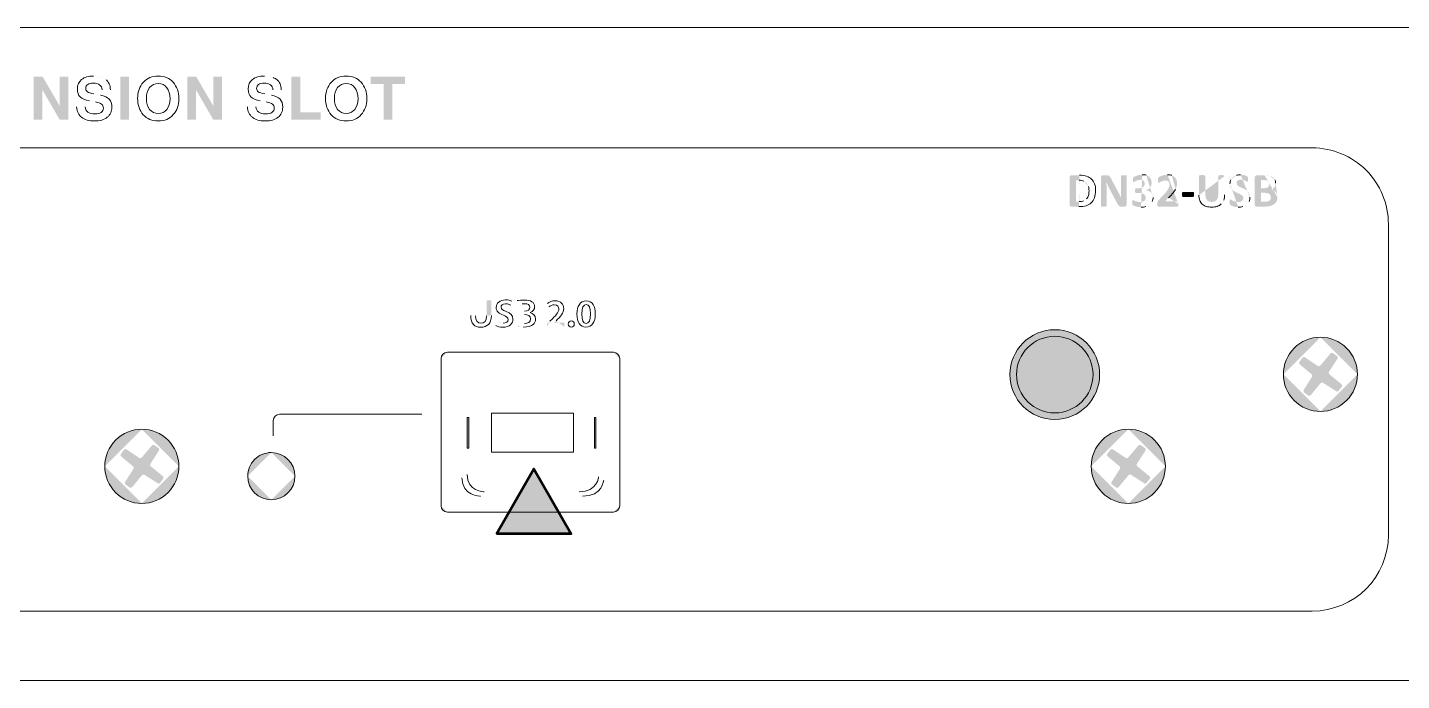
# Model space of a CAD drawing. Header units: millimetres. Extents: x 53 to 536, y 329 to 488.
# Drawn here: x 194.3 to 285.1, y 344.3 to 387.4 of the extents above; entities that cross this region are included whole.
import ezdxf

# ---------------------------------------------------------------- set-up
doc = ezdxf.new("R2010")
doc.units = ezdxf.units.MM
doc.header["$MEASUREMENT"] = 0

msp = doc.modelspace()

# ---------------------------------------------------------------- hatches: boundary and pattern name
at = {"transparency": 33554559}
for points in [[(196.4724924439446, 381.3475952310372), (195.335668095874, 383.3059982675172), (195.335668095874, 381.3475952310372), (194.7527061221621, 381.3475952310372), (194.7527061221621, 384.1789862481174), (195.3511878821958, 384.1789862481174), (196.4724924439446, 382.2535627575713), (196.4724924439446, 384.1789862481174), (197.0554544176566, 384.1789862481174), (197.0554544176566, 381.3475952310372)], [(200.4727173683841, 381.3475952310372), (201.0547190553173, 381.3475952310372), (201.0547190553173, 384.1789862481174), (200.4727173683841, 384.1789862481174)], [(206.6185527518099, 381.3475952310372), (205.4807584170943, 383.3059982675172), (205.4807584170943, 381.3475952310372), (204.8987664300274, 381.3475952310372), (204.8987664300274, 384.1789862481174), (205.496278203416, 384.1789862481174), (206.6185527518099, 382.2535627575713), (206.6185527518099, 384.1789862481174), (207.2005447388768, 384.1789862481174), (207.2005447388768, 381.3475952310372)], [(212.3666936107401, 384.1789862481174), (212.3666936107401, 381.8325885535929), (213.7207949673156, 381.8325885535929), (213.7207949673156, 381.3475952310372), (211.7847016236733, 381.3475952310372), (211.7847016236733, 384.1789862481174)], [(218.4562697687495, 383.6930229389166), (218.4562697687495, 381.3475952310372), (217.8742777816827, 381.3475952310372), (217.8742777816827, 383.6930229389166), (217.0168095874042, 383.6930229389166), (217.0168095874042, 384.1789862481174), (219.2836683770296, 384.1789862481174), (219.2836683770296, 383.6930229389166)], [(266.9556020243199, 375.7536822486797), (266.9420222112884, 375.6877231568121), (266.9071026920644, 375.6401938112017), (266.8556933998735, 375.6120641984934), (266.7965242145217, 375.6023643320423), (266.6170766851761, 375.6023643320423), (266.5210480073101, 375.6140041717837), (266.4463590356365, 375.6547436108784), (266.3794299571238, 375.7352525024226), (266.3086209320306, 375.8642607262224), (265.7935580234765, 376.8323073980436), (265.7014092921909, 377.0195148205501), (265.6179904407113, 377.2144821362175), (265.615080480776, 377.2144821362175), (265.623810360582, 376.9855652879712), (265.6267203205173, 376.7479185599189), (265.6267203205173, 375.6644434773294), (265.6189604273564, 375.6363138646212), (265.588890841358, 375.6159441450739), (265.5306916426513, 375.6013943453972), (265.4356329514304, 375.5975143988168), (265.3415442468545, 375.6013943453972), (265.284315034793, 375.6159441450739), (265.2561854220847, 375.6363138646212), (265.249395515569, 375.6644434773294), (265.249395515569, 377.5268178359434), (265.2920749279539, 377.6383663001312), (265.3997434455613, 377.6761957792905), (265.6247803472271, 377.6761957792905), (265.7266289449638, 377.6655259261943), (265.8032578899276, 377.6315763936154), (265.8653370352147, 377.566587288393), (265.9235362339214, 377.4598887574307), (266.3260806916426, 376.7032991742437), (266.3959197300907, 376.5694410172184), (266.4628488086033, 376.434612873548), (266.5249279538905, 376.304634663103), (266.5840971392423, 376.1775664125934), (266.5850671258874, 376.1775664125934), (266.5782772193716, 376.4123031807104), (266.5763372460814, 376.6431600022469), (266.5763372460814, 377.6141166340034), (266.5850671258874, 377.6432162333567), (266.6170766851761, 377.6645559395492), (266.6772158571729, 377.6791057392259), (266.7713045617488, 377.6820156991612), (266.8624833063893, 377.6791057392259), (266.9197125184508, 377.6645559395492), (266.9478421311591, 377.6432162333567), (266.9556020243199, 377.6141166340034)], [(271.4117206719617, 376.4123031807104), (271.3932909257046, 376.2813549836204), (271.3380016869333, 376.2444954911061), (270.6725908483868, 376.2444954911061), (270.6143916496802, 376.2813549836204), (270.5969318900682, 376.4123031807104), (270.6143916496802, 376.5384014445749), (270.6725908483868, 376.574290950444), (271.3380016869333, 376.574290950444), (271.3700112462219, 376.5675010439282), (271.3932909257046, 376.53937143122), (271.4078407253813, 376.4879621390292)], [(259.2432382090391, 364.5183269383543, 0.4138947892005748), (262.2026674632741, 361.5579276974755), (262.2026674632741, 361.5579276974744, 0.4141956147738136), (265.1630667041527, 364.5183269383543), (265.1630667041541, 364.5183269383543, 0.4143313056376234), (262.2026674632741, 367.4767862059425), (262.2026674632741, 367.4767862059442, 0.4140305271781936)], [(259.6777922260491, 364.5183269383543, 0.4138179121162556), (262.2026674632741, 361.9924817144864), (262.2026674632741, 361.9924817144843, 0.4143296750921619), (264.7265727138567, 364.5183269383543), (264.726572713854, 364.5183269383543, 0.4146329819827793), (262.2026674632741, 367.0422321889349), (262.2026674632741, 367.0422321889342, 0.41412109293138)], [(281.1833661348141, 363.7471875554908), (281.1717262950727, 363.8616459796139), (280.320078020665, 364.5610063507393), (280.3045582343432, 364.6754647748624), (280.9011000210867, 365.6066519541694), (280.8826702748296, 365.7172304317121), (280.5548147887819, 365.9577871196997), (280.442296337949, 365.9451772933132), (279.7235362339214, 365.089649072325), (279.6100477964434, 365.0731592993581), (278.6972903633936, 365.6774609792625), (278.5867118858509, 365.6541812997799), (278.3461551978633, 365.3302057603127), (278.3597350108948, 365.2176873094797), (279.1997434455613, 364.5173569517092), (279.2172032051733, 364.4038685142312), (278.6264813383004, 363.4746213082145), (278.648791031138, 363.3611328707365), (278.9766465171857, 363.1205761827488), (279.0852850214382, 363.1331860091353), (279.7836754059184, 363.9770743903822), (279.8981338300415, 363.9964741232844), (280.8332009559289, 363.400902323186), (280.9447494201168, 363.4232120160236)], [(223.397381738947, 359.6596638329913), (223.5040996696422, 359.6596638329913), (223.5040996696422, 361.6956658010801), (223.397381738947, 361.6956658010801)], [(231.7926161523863, 359.6596638329913), (231.8983543965699, 359.6596638329913), (231.8983543965699, 361.6956658010801), (231.7926161523863, 361.6956658010801)], [(203.3312680115274, 357.6760411437384), (203.319628171786, 357.7895295812164), (202.4679798973782, 358.4898599389869), (202.4524601110565, 358.60431836311), (203.0499718844451, 359.535505542417), (203.0305721515429, 359.6451140333146), (202.7017466788501, 359.8856707213022), (202.5921381879525, 359.8730608949157), (201.8704681239896, 359.0185026605726), (201.7579496731567, 359.0010429009606), (200.8442222534617, 359.605344580865), (200.733643775919, 359.5830348880274), (200.4930870879314, 359.2580893619152), (200.506666900963, 359.1455709110822), (201.3476453222745, 358.4452405533117), (201.3651050818866, 358.3317521158338), (200.7743832150137, 357.4015349231719), (200.7957229212062, 357.2899864589841), (201.1245483938989, 357.0484597843513), (201.2331868981514, 357.0610696107378), (201.9315772826316, 357.9059279786298), (202.0460357067548, 357.9243577248869), (202.9820728192873, 357.3287859247885), (203.09265129683, 357.3510956176261)], [(268.4949708301118, 357.6760411437384), (268.4833309903704, 357.7895295812164), (267.6316827159626, 358.4898599389869), (267.6161629296408, 358.60431836311), (268.2136747030294, 359.535505542417), (268.1942749701272, 359.6451140333146), (267.8654494974344, 359.8856707213022), (267.7548710198918, 359.8730608949157), (267.034170942574, 359.0185026605726), (266.921652491741, 359.0010429009606), (266.0079250720461, 359.605344580865), (265.8973465945034, 359.5830348880274), (265.6567899065158, 359.2580893619152), (265.6703697195474, 359.1455709110822), (266.5103781542138, 358.4452405533117), (266.528807900471, 358.3317521158338), (265.938086033598, 357.4015349231719), (265.9594257397906, 357.2899864589841), (266.2882512124833, 357.0484597843513), (266.3978597033809, 357.0610696107378), (267.095280101216, 357.9059279786298), (267.2107085119843, 357.9243577248869), (268.1457756378716, 357.3287859247885), (268.2563541154143, 357.3510956176261)], [(227.785601321431, 358.2929526500293), (225.3189252829127, 354.0211314649586), (230.2522773599493, 354.0211314649586)]]:
    msp.add_hatch(color=256, dxfattribs=at).paths.add_polyline_path(points)
h = msp.add_hatch(color=256, dxfattribs=at)
h.paths.add_polyline_path([(199.8218563295143, 383.3166681206134), (199.2786638082519, 383.3166681206134)], flags=0)
h.paths.add_polyline_path([(198.730621353764, 383.0411919134017), (199.1739052505799, 382.9558330886319)], flags=0)
h.paths.add_polyline_path([(197.5899170591129, 382.1943935722195), (198.156389259858, 382.1943935722195)], flags=0)
h.paths.add_polyline_path([(198.8324699515007, 382.5164291383965), (198.4367154002952, 382.5940280700054)], flags=0)
h.paths.add_polyline_path([(198.9973676811694, 384.2042059008891, 0.03685261605184768), (198.7121916075068, 384.2255456070828)], flags=0)
h.paths.add_polyline_path([(199.2903036479926, 384.1256369826348, 0.05814113410624728), (198.9973676811696, 384.2042059008903)], flags=0)
h.paths.add_polyline_path([(199.558989948691, 383.971409106066, 0.07879257370888751), (199.2903036479932, 384.1256369826363)], flags=0)
h = msp.add_hatch(color=256, dxfattribs=at)
h.paths.add_polyline_path([(211.1057109720953, 383.3166681206134), (210.5625184508329, 383.3166681206134)], flags=0)
h.paths.add_polyline_path([(210.0144759963449, 383.0411919134017), (210.4577598931609, 382.9558330886319)], flags=0)
h.paths.add_polyline_path([(208.8737717016939, 382.1943935722195), (209.440243902439, 382.1943935722195)], flags=0)
h.paths.add_polyline_path([(210.1153546074365, 382.5164291383965), (209.7196000562311, 382.5940280700054)], flags=0)
h.paths.add_polyline_path([(210.2812223237505, 384.2042059008901, 0.03672453978630499), (209.9950762634427, 384.2255456070828)], flags=0)
h.paths.add_polyline_path([(210.5741582905738, 384.1256369826353, 0.05753033567070574), (210.2812223237506, 384.2042059008903)], flags=0)
h = msp.add_hatch(color=256, dxfattribs=at)
h.paths.add_polyline_path([(264.4326667603852, 376.9293060625548), (264.3249982427778, 377.1514330042854), (264.1271209671751, 377.2959610144069)], flags=0)
h.paths.add_polyline_path([(263.8157552540943, 377.348340293243), (263.6023581921698, 377.348340293243), (263.6023581921698, 375.937979711251), (263.821575173965, 375.937979711251)], flags=0)
h.paths.add_polyline_path([(264.1116011808533, 375.9855090568615), (264.3104484431012, 376.1183972272417)], flags=0)
h.paths.add_polyline_path([(263.8021754410628, 375.607214265268), (263.307482252056, 375.607214265268), (263.2182434807057, 375.6372838512664), (263.1833239614817, 375.7391324490031), (263.1833239614817, 377.5423376222653), (263.2182434807057, 377.645156206647), (263.307482252056, 377.6771657659357), (263.8400049202222, 377.6771657659357)], flags=0)
h = msp.add_hatch(color=256, dxfattribs=at)
h.paths.add_polyline_path([(268.6414388135235, 375.9370097246058), (268.4775110704997, 375.7362224890678)], flags=0)
h.paths.add_polyline_path([(268.2224045828405, 375.6130341851191, 0.09725644003189164), (268.4775110704997, 375.7362224890678)], flags=0)
h.paths.add_polyline_path([(267.9032789765937, 375.5693847861086), (267.705401700991, 375.5849045724304), (267.540503971322, 375.6217640649446), (267.4231355872636, 375.6692934105551), (267.3620264286216, 375.7071228897144), (267.3406867224291, 375.7362224890678), (267.3271069093976, 375.7721119949369), (267.3193470162366, 375.8264312470631), (267.3164370563013, 375.9069401386074), (267.3280768960427, 376.0126686829245), (267.3668763618471, 376.0407982956328), (267.4231355872636, 376.0194585894403), (267.52304421171, 375.9728992304749), (267.6656322485414, 375.9273098581547), (267.8518696844028, 375.9069401386074), (268.0060975609755, 375.9273098581547), (268.1205559850987, 375.9855090568614), (268.1913650101918, 376.0757178148568), (268.2146446896745, 376.1950261722055), (268.1865150769663, 376.3250043826504), (268.1021262388415, 376.4229730338067), (267.9643881352358, 376.4860221657389), (267.7674808462781, 376.5093018452216), (267.5870633302874, 376.5093018452216), (267.5531137977085, 376.5151217650923), (267.5269241582905, 376.5384014445749), (267.5143143319041, 376.5878707634756), (267.5104343853236, 376.6674096683747), (267.5143143319041, 376.7430686266935), (267.5269241582905, 376.7886579990137), (267.5502038377732, 376.8109676918512), (267.583183383707, 376.8167876117219), (267.7636008996977, 376.8167876117219), (267.9275286427215, 376.8400672912045), (268.0487769733604, 376.9002064632014), (268.123465945034, 376.9991451010029), (268.1486855978069, 377.1233033915771), (268.13219582484, 377.2222420293784), (268.0778765727138, 377.3056608808581), (267.9905777746538, 377.3609501196294), (267.8615695508539, 377.3793798658865), (267.705401700991, 377.3541602131136), (267.5725135306107, 377.2998409609874), (267.4735748928094, 377.244551722216), (267.4124657341674, 377.218362082798), (267.3911260279749, 377.2241820026687), (267.3765762282982, 377.2455217088611), (267.3668763618471, 377.2930510544716), (267.3629964152667, 377.3706499860805), (267.3649363885569, 377.4375790645932), (267.3707563084276, 377.4821984502683), (267.3823961481689, 377.5112980496216), (267.4066458142967, 377.5384576756848), (267.4716349195191, 377.5850170346501), (267.5967631967386, 377.645156206647), (267.7703908062135, 377.6926855522575), (267.983787868138, 377.7130552718048)], flags=0)
h.paths.add_polyline_path([(268.2505341955436, 377.6791057392259), (268.4435615379207, 377.575317168199), (268.5648098685597, 377.4133293984654), (268.6065192942995, 377.1950824033153), (268.5822696281717, 377.0175748472599), (268.5124305897237, 376.8720768504932), (268.3970021789554, 376.7644083328859), (268.2369543825121, 376.6965092677281), (268.2369543825121, 376.6935993077927), (268.4299817248892, 376.6383100690214), (268.576449708301, 376.5316115380591), (268.6695684262317, 376.3870835279375), (268.7015779855204, 376.2134559184626)], flags=0)
h = msp.add_hatch(color=256, dxfattribs=at)
h.paths.add_polyline_path([(270.3709250017572, 375.7779319148075), (270.3670450551768, 375.6993629965535), (270.3544352287903, 375.6460137310724), (270.3330955225978, 375.6169141317191), (270.3049659098896, 375.6072142652679), (269.114792296338, 375.6072142652679), (269.0536831376959, 375.6130341851386), (269.0119737119562, 375.6372838512664), (268.9896640191185, 375.6896631301024), (268.9819041259577, 375.781811861388), (268.9867540591832, 375.8729906060284), (269.0042138187952, 375.9379797112509), (269.0381633513742, 375.9990888698929), (269.089572643565, 376.0582580552447), (269.446527728966, 376.444312739999), (269.620155338441, 376.6470399488273), (269.7229739228228, 376.8129076651414), (269.7724432417235, 376.9554957019728), (269.7869930414001, 377.0757740459666), (269.7695332817881, 377.1776226437033), (269.7220039361777, 377.2600715085377), (269.637615098053, 377.3134207740189), (269.5212167006396, 377.3337904935663), (269.3553489843256, 377.3095408274384), (269.2253707738806, 377.2561915619573), (269.1351620158853, 377.2018723098311), (269.0759928305335, 377.1785926303484), (269.0517431644057, 377.1873225101544), (269.0342834047937, 377.218362082798), (269.0236135516975, 377.27947124144), (269.0207035917621, 377.3716199727256), (269.0226435650524, 377.4327291313676), (269.0304034582132, 377.4754085437525), (269.0420432979546, 377.5083880896863), (269.0701729106628, 377.5394276623298), (269.1438918956913, 377.5908369545207), (269.2767800660715, 377.6480661665823), (269.4484677022563, 377.6946255255477), (269.646344977859, 377.7130552718048)], flags=0)
h.paths.add_polyline_path([(269.9276411049413, 377.6742558060003), (270.1284283404793, 377.5588273952321), (270.2487066844732, 377.3871397590474), (270.2875061502776, 377.1727727104777), (270.2690764040205, 376.9729554615848), (270.1875975258312, 376.7624683595956)], flags=0)
h.paths.add_polyline_path([(269.7239439094679, 376.1959961588506), (269.48144724819, 375.947679577702), (270.299145990019, 375.947679577702), (270.3282455893723, 375.9370097246058), (270.351525268855, 375.9088801118976), (270.3660750685316, 375.8545608597714), (270.3709250017572, 375.7779319148075)], flags=0)
h = msp.add_hatch(color=256, dxfattribs=at)
h.paths.add_polyline_path([(273.1984360722403, 375.7818118614054, 0.1149139292472087), (273.364303788571, 376.0359483624072)], flags=0)
h.paths.add_polyline_path([(271.7289063049132, 376.3599239018744), (271.7289063049132, 377.6199365538741), (271.7395761580094, 377.6480661665823), (271.7735256905883, 377.6664959128395), (271.8385147958108, 377.6820156991613), (271.9403633935475, 377.6868656323868), (272.0412420046391, 377.6820156991613), (272.1062311098615, 377.6664959128395), (272.1392106557953, 377.6480661665823), (272.1508504955366, 377.6199365538741), (272.1508504955366, 376.3967833943886), (272.17995009489, 376.1843563191093), (272.26724889295, 376.0330384024719), (272.4030470232656, 375.9457396044118), (272.5795845926759, 375.9137300451232), (272.7580621353764, 375.9457396044118), (272.8909503057566, 376.034008389117), (272.9743691572363, 376.1785363992386), (273.0024987699445, 376.373503714906), (273.0024987699445, 377.6199365538741), (273.0141386096858, 377.6480661665823), (273.0480881422647, 377.6664959128395), (273.1130772474871, 377.6820156991613), (273.2139558585787, 377.6868656323868), (273.3128944963801, 377.6820156991613), (273.3778836016026, 377.6664959128395), (273.4108631475364, 377.6480661665823), (273.4205630139875, 377.6199365538741)], flags=0)
h = msp.add_hatch(color=256, dxfattribs=at)
h.paths.add_polyline_path([(275.035590778098, 375.9418596578313), (274.8726330217193, 375.7362224890677)], flags=0)
h.paths.add_polyline_path([(274.628196387153, 375.6120641984873, 0.09507343554992793), (274.8726330217193, 375.7362224890677)], flags=0)
h.paths.add_polyline_path([(274.330410487102, 375.5693847861086), (274.1315632248541, 375.5887845190108), (273.9686054684754, 375.6314639313957), (273.8512370844169, 375.6819032369415), (273.7843080059042, 375.7284625959068), (273.7522984466156, 375.7895717545488), (273.7464785267449, 375.9030601920269), (273.7484185000351, 375.9855090568613), (273.7590883531313, 376.0398283089876), (273.7784880860336, 376.069897894986), (273.8056477120967, 376.0795977614372), (273.8686968440289, 376.052438135374), (273.9744253883461, 375.9942389366674), (274.1267132916286, 375.9350697513156), (274.3323504603922, 375.9088801118976), (274.470088563998, 375.9273098581546), (274.5729071483798, 375.9796891369907), (274.6388662402474, 376.0631079884703), (274.6602059464399, 376.1727164793679), (274.6223764672805, 376.2949347966519), (274.522467842834, 376.3832035813571), (274.3818197792929, 376.4559525797404), (274.2198320095593, 376.530641551414), (274.0597842131159, 376.6169703628289), (273.9191361495747, 376.7333687602422), (273.8192275251283, 376.8943865433308), (273.7804280593238, 377.1174834717064)], flags=0)
h.paths.add_polyline_path([(273.8357172980952, 377.3793798658864), (273.9850952414423, 377.567557275038), (274.2052822098826, 377.6771657659357)], flags=0)
h.paths.add_polyline_path([(274.4759084838687, 377.7130552718048), (274.6223764672805, 377.7023854187085), (274.7581745975961, 377.6742558060003), (274.8736030083644, 377.6286664336801), (274.9376221269417, 377.5898669678756), (274.9599318197793, 377.5617373551674), (274.9696316862304, 377.5336077424592), (274.975451606101, 377.4860783968487), (274.9773915793913, 377.4172093450458), (274.975451606101, 377.3376704401467), (274.9676917129402, 377.2843211746655), (274.9512019399733, 377.2552215753121), (274.9230723272651, 377.2455217088611), (274.8668131018486, 377.2668614150535), (274.7707844239825, 377.3163307339542), (274.6427461868279, 377.3648300662098), (274.4817284037394, 377.3861697724022), (274.3624200463906, 377.3687100127902), (274.2760912349758, 377.32312064047), (274.2256519294299, 377.2503716420866), (274.2081921698179, 377.1630728440265), (274.2460216489773, 377.044734473323), (274.3459302734237, 376.9545257153277), (274.4904582835454, 376.8817767169443), (274.652446053279, 376.809027718561), (274.8144338230126, 376.7217289205009), (274.957021859844, 376.6043605364424), (275.0588704575807, 376.4452827266442), (275.0976699233851, 376.2270357314941)], flags=0)
h = msp.add_hatch(color=256, dxfattribs=at)
h.paths.add_polyline_path([(276.480870879314, 376.2134559184626), (276.4566212131862, 376.3424641422624), (276.3867821747382, 376.4355828601931), (276.2684438040346, 376.4947520455449), (276.080266394883, 376.5170617383824), (275.8309798270893, 376.5170617383824), (275.8309798270893, 375.9273098581547), (276.1365256202994, 375.9273098581547), (276.2829936037112, 375.9476795777021), (276.3867821747382, 376.0000588565381), (276.4556512265411, 376.0902676145334)], flags=0)
h.paths.add_polyline_path([(276.3741723483517, 377.1000237120944), (276.3547726154495, 377.2125421629273), (276.2975434033879, 377.2949910277619), (276.1995747522316, 377.3434903600174), (276.0443768890138, 377.3628900929196), (275.8309798270893, 377.3628900929196), (275.8309798270893, 376.8245475048828), (276.0657165952063, 376.8245475048828), (276.2121845786181, 376.8449172244301), (276.3033633232586, 376.9040864097819), (276.3567125887397, 376.992355194487)], flags=0)
h.paths.add_polyline_path([(276.9173648696141, 376.2270357314941), (276.8872952836157, 376.0281884692463), (276.8038764321361, 375.869110659448), (276.6758381949814, 375.7498023020993), (276.5119104519575, 375.6692934105551), (276.3198530962255, 375.6217640649446), (276.0948161945596, 375.607214265268), (275.5438637801363, 375.607214265268), (275.4546250087861, 375.6372838512664), (275.418735502917, 375.7391324490031), (275.418735502917, 377.5423376222652), (275.4546250087861, 377.645156206647), (275.5438637801363, 377.6771657659357), (276.0637766219161, 377.6771657659357)], flags=0)
h.paths.add_polyline_path([(276.3867821747368, 377.6451562066404, 0.05359124763740547), (276.0637766219161, 377.6771657659357)], flags=0)
h.paths.add_polyline_path([(276.3867821747382, 377.645156206647), (276.6089091164686, 377.5481575421359), (276.7466472200745, 377.3842297991121)], flags=0)
h.paths.add_polyline_path([(276.794176565685, 377.1514330042854), (276.7757468194279, 377.0078749808088), (276.7194875940114, 376.887596636815), (276.6292788360161, 376.791567958949), (276.507060518732, 376.7246388804363), (276.6690482884656, 376.669349641665), (276.7990264989105, 376.5665310572832), (276.8853553103255, 376.4161831272909), (276.9173648696141, 376.2270357314941)], flags=0)
h = msp.add_hatch(color=256, dxfattribs=at)
h.paths.add_polyline_path([(223.945424193435, 369.4254893759729), (223.945424193435, 368.4060334119608)], flags=0)
h.paths.add_polyline_path([(224.6719441906235, 368.4060334119608), (224.6719441906235, 369.4254893759729), (224.9910697968651, 369.4254893759729), (224.9910697968651, 368.4283431047984)], flags=0)
h.paths.add_polyline_path([(223.6272685738385, 368.4234931715729), (223.6272685738385, 369.4254893759729)], flags=0)
h = msp.add_hatch(color=256, dxfattribs=at)
h.paths.add_polyline_path([(225.3489948689112, 368.0248286604321, 0.1245526250123079), (225.7709390595347, 367.9123102096028)], flags=0)
h.paths.add_polyline_path([(226.3451711534406, 369.364380217331), (226.2666022351866, 369.1073337563764)], flags=0)
h = msp.add_hatch(color=256, dxfattribs=at)
h.paths.add_polyline_path([(227.0183418851479, 367.9094002496638), (227.1871195613973, 367.9006703698578)], flags=0)
h.paths.add_polyline_path([(227.1764497083011, 368.4787824103442), (227.0183418851479, 368.4787824103442)], flags=0)
h.paths.add_polyline_path([(227.0183418851479, 368.7096392318807), (227.1822696281718, 368.7096392318807)], flags=0)
h.paths.add_polyline_path([(227.558624446475, 368.6204004605304), (227.558624446475, 368.6155505273048)], flags=0)
h.paths.add_polyline_path([(226.7021262388417, 367.6804834014183, 0.0299009475133243), (227.0930308568215, 367.65817370858)], flags=0)
h = msp.add_hatch(color=256, dxfattribs=at)
h.paths.add_polyline_path([(228.6614992619666, 367.6775734414822), (228.6614992619666, 367.8715707705045), (228.8603465242145, 368.0558682330757)], flags=0)
h.paths.add_polyline_path([(228.7856575525409, 368.990935358963), (228.6915688479651, 369.2179122339191)], flags=0)
h.paths.add_polyline_path([(229.2599810220004, 368.0733279926876), (229.1125430519434, 367.9452897555329), (229.1125430519434, 367.9404398223074), (229.8041435299079, 367.9404398223074), (229.8041435299079, 367.6775734414822)], flags=0)
h = msp.add_hatch(color=256, dxfattribs=at)
h.paths.add_polyline_path([(279.7526358332747, 362.092390338934, 0.414336690436009), (282.1989421522456, 364.5377266712566)], flags=0)
h.paths.add_polyline_path([(277.3063295143004, 364.5377266712566, 0.4143366904380452), (279.7526358332747, 362.0923903389307)], flags=0)
h.paths.add_polyline_path([(279.7526358332747, 366.9850029768772, 0.4143210830972922), (277.3063295143037, 364.5377266712566)], flags=0)
h.paths.add_polyline_path([(282.198942152255, 364.5377266712566, 0.414321083099358), (279.7526358332747, 366.9850029768726)], flags=0)
h = msp.add_hatch(color=256, dxfattribs=at)
h.paths.add_polyline_path([(233.0506888310958, 355.4431318866873, 0.4126712328843428), (233.4755429816546, 355.8679860372508)], flags=0)
h.paths.add_polyline_path([(233.0506888310958, 355.4431318866919), (222.0878997680466, 355.4431318866919)], flags=0)
h.paths.add_polyline_path([(221.6630456174861, 355.8679860372508, 0.4126712328831954), (222.0878997680466, 355.4431318866919)], flags=0)
h.paths.add_polyline_path([(221.6630456174878, 355.8679860372508), (221.6630456174878, 365.5736724082355)], flags=0)
h.paths.add_polyline_path([(222.0878997680466, 365.9985265588009, 0.4126712328964103), (221.6630456174878, 365.5736724082355)], flags=0)
h.paths.add_polyline_path([(222.0878997680466, 365.9985265587943), (233.0506888310958, 365.9985265587943)], flags=0)
h.paths.add_polyline_path([(233.4755429816211, 365.5736724082354, 0.4126712328637345), (233.0506888310958, 365.9985265587943)], flags=0)
h = msp.add_hatch(color=256, dxfattribs=at)
h.paths.add_polyline_path([(201.900537709988, 356.0202739405345, 0.4142545042841591), (204.3478140156041, 358.4656102728591)], flags=0)
h.paths.add_polyline_path([(199.4532614043717, 358.4656102728591, 0.4142545042832863), (201.900537709988, 356.0202739405332)], flags=0)
h.paths.add_polyline_path([(201.900537709988, 360.9119165918337, 0.4143211247637949), (199.4532614043719, 358.4656102728591)], flags=0)
h.paths.add_polyline_path([(204.347814015605, 358.4656102728591, 0.4143211247636499), (201.900537709988, 360.91191659183)], flags=0)
h = msp.add_hatch(color=256, dxfattribs=at)
h.paths.add_polyline_path([(267.0642405285724, 356.0202739405316, 0.4142545042836466), (269.5115168341885, 358.4656102728591)], flags=0)
h.paths.add_polyline_path([(264.6169642229583, 358.4656102728591, 0.4142545042831194), (267.0642405285724, 356.0202739405332)], flags=0)
h.paths.add_polyline_path([(267.0642405285724, 360.9119165918289, 0.4143211247636239), (264.6169642229563, 358.4656102728591)], flags=0)
h.paths.add_polyline_path([(269.5115168341899, 358.4656102728591, 0.4143211247641737), (267.0642405285724, 360.91191659183)], flags=0)
h = msp.add_hatch(color=256, dxfattribs=at)
h.paths.add_polyline_path([(210.4529099599353, 356.2579206685775, 0.4137608966372719), (212.0107085119842, 357.8157192206344)], flags=0)
h.paths.add_polyline_path([(208.8931714345945, 357.8157192206344, 0.4142032130740084), (210.4529099599353, 356.2579206685855)], flags=0)
h.paths.add_polyline_path([(210.4529099599353, 359.3754577459816, 0.4146455223874572), (208.8931714345962, 357.8157192206344)], flags=0)
h.paths.add_polyline_path([(212.0107085119861, 357.8157192206344, 0.414203213075856), (210.4529099599353, 359.3754577459736)], flags=0)

# ---------------------------------------------------------------- linework, layer by layer
at = {"lineweight": 9}
msp.add_lwpolyline([(80.26712237295283, 387.4284415092407), (508.4667568707387, 387.4284415092407), (508.4667568707387, 344.3309648802957), (80.26712237295283, 344.3309648802957)], close=True, dxfattribs=at)
for points in [[(119.0180888451536, 353.9396525867693, 0.41403009899266), (124.045529626766, 348.9112418185118), (279.2172032051732, 348.9112418185118, 0.4140300989933786), (284.2446439867857, 353.9396525867693), (284.2456139734308, 374.4548701308756), (284.2446439867857, 374.4548701308756, 0.4142471245608175), (279.2172032051732, 379.4832808991331), (279.2172032051732, 379.482310912488), (124.045529626766, 379.482310912488), (124.045529626766, 379.4832808991331, 0.4142471245613285), (119.0180888451536, 374.4548701308756), (119.0200288184438, 374.4548701308756)], [(210.4529099599353, 359.3754577459816, 0.4146455223874572), (208.8931714345945, 357.8157192206344, 0.4142032130740084), (210.4529099599353, 356.2579206685775, 0.4137608966372719), (212.0107085119842, 357.8157192206344, 0.414203213075856)]]:
    msp.add_lwpolyline(points, format="xyb", close=True, dxfattribs=at)
at = {"lineweight": 5}
for points in [[(279.7526358332747, 366.9850029768772, 0.4143210830972922), (277.3063295143004, 364.5377266712566, 0.4143366904380452), (279.7526358332747, 362.092390338934, 0.414336690436009), (282.1989421522456, 364.5377266712566, 0.414321083099358)], [(201.900537709988, 360.9119165918337, 0.4143211247637949), (199.4532614043717, 358.4656102728591, 0.4142545042832863), (201.900537709988, 356.0202739405345, 0.4142545042841591), (204.3478140156041, 358.4656102728591, 0.4143211247636499)], [(267.0642405285724, 360.9119165918289, 0.4143211247636239), (264.6169642229583, 358.4656102728591, 0.4142545042831194), (267.0642405285724, 356.0202739405316, 0.4142545042836466), (269.5115168341885, 358.4656102728591, 0.4143211247641737)]]:
    msp.add_lwpolyline(points, format="xyb", close=True, dxfattribs=at)
at = {"lineweight": 0}
msp.add_lwpolyline([(233.4755429816546, 355.8679860372508, -0.4126712328843428), (233.0506888310958, 355.4431318866919), (222.0878997680466, 355.4431318866919, -0.4126712328831954), (221.6630456174878, 355.8679860372508), (221.6630456174878, 365.5736724082355, -0.4126712328964103), (222.0878997680466, 365.9985265587943), (233.0506888310958, 365.9985265587943, -0.4126712328637345), (233.4755429816546, 365.5736724082355)], format="xyb", close=True, dxfattribs=at)
at = {"lineweight": 15}
msp.add_lwpolyline([(220.4049729387783, 361.9080928763595), (211.0009524144232, 361.9080928763595, 0.4126712328900367), (210.5760982638645, 361.4832387258007), (210.5760982638645, 360.4734826282398)], format="xyb", dxfattribs=at)
at = {"lineweight": 0}
for points in [[(223.5040802699093, 359.6596638329913), (223.3973623392141, 359.6596638329913), (223.3973623392141, 361.6956658010801), (223.5040802699093, 361.6956658010801)], [(230.4113551697476, 359.3948574788758), (224.9920397835102, 359.3948574788758), (224.9920397835102, 361.9789019014526), (230.4113551697476, 361.9789019014526)], [(231.8983446967034, 359.6596638329913), (231.7926064525198, 359.6596638329913), (231.7926064525198, 361.6956658010801), (231.8983446967034, 361.6956658010801)]]:
    msp.add_lwpolyline(points, close=True, dxfattribs=at)
at = {"lineweight": 53}
msp.add_lwpolyline([(225.3189252829127, 354.0211314649586), (227.785601321431, 358.2929526500293), (230.2522773599493, 354.0211314649586)], close=True, dxfattribs=at)
at = {"lineweight": 5}
for centre, radius in [((262.2047645052415, 364.5194534654837), 2.961526510460675), ((262.2048598482286, 364.5195486809857), 2.527067917512988)]:
    msp.add_circle(centre, radius, dxfattribs=at)
for points in [[(197.6403563646587, 383.3544975997727), (197.6403563646587, 383.6319137802746), (197.7344450692345, 383.8462808288443), (197.9226224783862, 383.9975987454816)], [(197.9226224783862, 383.9975987454816), (198.1098299008927, 384.148916662119), (198.3726962817179, 384.2255456070828), (198.7121916075068, 384.2255456070828)], [(199.5589899486891, 383.9714091060636), (199.6336789203627, 383.9064200008411), (199.6967280522949, 383.8200911894263), (199.7461973711956, 383.7056327653031)], [(201.9955964012089, 383.8084513496849), (202.2458529556476, 384.0868375168318), (202.5737084416953, 384.2255456070828), (202.980132845997, 384.2255456070828)], [(202.980132845997, 384.2255456070828), (203.3884972235889, 384.2255456070828), (203.7182926829268, 384.0868375168318), (203.9695192240106, 383.8113613096203)], [(208.9242110072397, 383.3544975997727), (208.9242110072397, 383.6319137802746), (209.0182997118155, 383.8462808288443), (209.2064771209671, 383.9975987454816)], [(209.2064771209671, 383.9975987454816), (209.3927145568285, 384.148916662119), (209.6565509242988, 384.2255456070828), (209.9950762634427, 384.2255456070828)], [(210.5741582905742, 384.1256369826363), (210.6779468616012, 384.0848975435416), (210.7671856329514, 384.0334882513507), (210.841874604625, 383.9714091060636)], [(210.841874604625, 383.9714091060636), (210.9175335629437, 383.9064200008411), (210.9796127082308, 383.8200911894263), (211.0300520137766, 383.7056327653031)], [(214.411425458635, 383.8084513496849), (214.6607120264286, 384.0868375168318), (214.9885675124762, 384.2255456070828), (215.3949919167779, 384.2255456070828)], [(215.3949919167779, 384.2255456070828), (215.8043262810149, 384.2255456070828), (216.1341217403528, 384.0868375168318), (216.3853482814366, 383.8113613096203)], [(197.8227138539397, 382.8501045443148), (197.7014655233008, 382.9674729283733), (197.6403563646587, 383.1343106313324), (197.6403563646587, 383.3544975997727)], [(198.3280768960427, 383.6629533529182), (198.2407780979827, 383.600874207631), (198.1961587123076, 383.5145453962161), (198.1961587123076, 383.4097868385441)], [(198.1961587123076, 383.4097868385441), (198.1961587123076, 383.3059982675172), (198.2330182048218, 383.2283993359083), (198.3077071764954, 383.1769900437174)], [(198.3077071764954, 383.1769900437174), (198.3833661348141, 383.1284907114618), (198.5240141983552, 383.0829013391415), (198.730621353764, 383.0411919134017)], [(198.6850319814437, 383.7589820307842), (198.5346840514514, 383.7589820307842), (198.4163456807479, 383.7269724714955), (198.3280768960427, 383.6629533529182)], [(199.2786638082519, 383.3166681206134), (199.2573241020594, 383.6115440607273), (199.0594468264567, 383.7589820307842), (198.6850319814437, 383.7589820307842)], [(199.7461973711956, 383.7056327653031), (199.7966366767414, 383.5931143144701), (199.8218563295143, 383.4641060906703), (199.8218563295143, 383.3166681206134)], [(201.6211815561959, 382.7414660400624), (201.6211815561959, 383.1779600303625), (201.7463098334153, 383.5329751424733), (201.9955964012089, 383.8084513496849)], [(202.4175405918324, 383.4582861707997), (202.274952555001, 383.2778686548089), (202.2031735432627, 383.0392519401116), (202.2031735432627, 382.7414660400624)], [(202.9840127925775, 383.7289124447857), (202.7483060378154, 383.7289124447857), (202.5591586420187, 383.6377337001453), (202.4175405918324, 383.4582861707997)], [(203.5524249666127, 383.4563461975095), (203.4108069164265, 383.6367637135002), (203.2216595206297, 383.7289124447857), (202.9840127925775, 383.7289124447857)], [(203.763882055247, 382.7269162403857), (203.763882055247, 383.0314920469507), (203.6930730301539, 383.2759286815187), (203.5524249666127, 383.4563461975095)], [(203.9695192240106, 383.8113613096203), (204.2207457650945, 383.5358851024086), (204.3458740423139, 383.1721401104918), (204.3458740423139, 382.721096320515)], [(209.1065684965207, 382.8501045443148), (208.9843501792366, 382.9674729283733), (208.9242110072397, 383.1343106313324), (208.9242110072397, 383.3544975997727)], [(209.6109615519786, 383.6629533529182), (209.5226927672734, 383.600874207631), (209.4800133548885, 383.5145453962161), (209.4800133548885, 383.4097868385441)], [(209.4800133548885, 383.4097868385441), (209.4800133548885, 383.3059982675172), (209.5168728474028, 383.2283993359083), (209.5915618190764, 383.1769900437174)], [(209.5915618190764, 383.1769900437174), (209.6662507907499, 383.1284907114618), (209.8078688409362, 383.0829013391415), (210.0144759963449, 383.0411919134017)], [(209.9679166373796, 383.7589820307842), (209.8185386940324, 383.7589820307842), (209.6992303366837, 383.7269724714955), (209.6109615519786, 383.6629533529182)], [(210.5625184508329, 383.3166681206134), (210.5411787446404, 383.6115440607273), (210.3423314823926, 383.7589820307842), (209.9679166373796, 383.7589820307842)], [(211.0300520137766, 383.7056327653031), (211.0804913193224, 383.5931143144701), (211.1057109720953, 383.4641060906703), (211.1057109720953, 383.3166681206134)], [(214.0360406269768, 382.7414660400624), (214.0360406269768, 383.1779600303625), (214.1611689041962, 383.5329751424733), (214.411425458635, 383.8084513496849)], [(214.8333696492584, 383.4582861707997), (214.690781612427, 383.2778686548089), (214.6190026006888, 383.0392519401116), (214.6190026006888, 382.7414660400624)], [(215.3988718633584, 383.7289124447857), (215.1631651085963, 383.7289124447857), (214.9740177127996, 383.6377337001453), (214.8333696492584, 383.4582861707997)], [(215.9672840373937, 383.4563461975095), (215.8266359738525, 383.6367637135002), (215.6374885780558, 383.7289124447857), (215.3988718633584, 383.7289124447857)], [(216.1797111126731, 382.7269162403857), (216.1797111126731, 383.0314920469507), (216.1079321009348, 383.2759286815187), (215.9672840373937, 383.4563461975095)], [(216.3853482814366, 383.8113613096203), (216.6356048358754, 383.5358851024086), (216.7617030997399, 383.1721401104918), (216.7617030997399, 382.721096320515)], [(197.9187425318057, 381.5008531209648), (197.7179552962677, 381.6599309307631), (197.6083468053701, 381.8917577389447), (197.5899170591129, 382.1943935722195)], [(198.4367154002952, 382.5940280700054), (198.1486293666971, 382.6483473221316), (197.9449321712237, 382.7337061469014), (197.8227138539397, 382.8501045443148)], [(198.156389259858, 382.1943935722195), (198.1670591129542, 382.042105668937), (198.2271982849512, 381.9247372848785), (198.3358367892036, 381.8451983799794)], [(199.2427743023828, 382.3680211816945), (199.1642053841288, 382.4320403002718), (199.026467280523, 382.4805396325274), (198.8324699515007, 382.5164291383965)], [(199.1739052505799, 382.9558330886319), (199.43580164476, 382.9044237964411), (199.6249490405567, 382.8151850250908), (199.7442573979054, 382.6919967211617)], [(199.3640226330217, 382.1051548008693), (199.3640226330217, 382.2196132249924), (199.323283193927, 382.3078820096976), (199.2427743023828, 382.3680211816945)], [(199.9227349406059, 382.1749938393173), (199.9227349406059, 381.8878777923643), (199.8208863428692, 381.6638108773436), (199.6162191607507, 381.5008531209648)], [(199.7442573979054, 382.6919967211617), (199.8635657552541, 382.5697784038776), (199.9227349406059, 382.3971207810478), (199.9227349406059, 382.1749938393173)], [(201.9936564279187, 381.6754507170849), (201.7453398467702, 381.9518969109417), (201.6211815561959, 382.3078820096976), (201.6211815561959, 382.7414660400624)], [(202.2031735432627, 382.7414660400624), (202.2031735432627, 382.4446501266583), (202.274952555001, 382.2060334119608), (202.4175405918324, 382.0256158959701)], [(203.5495150066774, 382.02367592268), (203.6921030435088, 382.2021534653804), (203.763882055247, 382.4368902334974), (203.763882055247, 382.7269162403857)], [(204.3458740423139, 382.721096320515), (204.3458740423139, 382.303032076472), (204.2226857383847, 381.954806870877), (203.9753391438813, 381.6764207037301)], [(209.2016271877416, 381.5008531209648), (209.0018099388486, 381.6599309307631), (208.8922014479511, 381.8917577389447), (208.8737717016939, 382.1943935722195)], [(209.7196000562311, 382.5940280700054), (209.4324840092781, 382.6483473221316), (209.2287868138047, 382.7337061469014), (209.1065684965207, 382.8501045443148)], [(209.440243902439, 382.1943935722195), (209.4499437688901, 382.042105668937), (209.510082940887, 381.9247372848785), (209.6187214451395, 381.8451983799794)], [(210.5275989316089, 382.3680211816945), (210.4470900400646, 382.4320403002718), (210.3103219231039, 382.4805396325274), (210.1153546074365, 382.5164291383965)], [(210.4577598931609, 382.9558330886319), (210.7186863006958, 382.9044237964411), (210.9088036831376, 382.8151850250908), (211.0281120404863, 382.6919967211617)], [(210.6469072889576, 382.1051548008693), (210.6469072889576, 382.2196132249924), (210.607137836508, 382.3078820096976), (210.5275989316089, 382.3680211816945)], [(211.2065895831869, 382.1749938393173), (211.2065895831869, 381.8878777923643), (211.1047409854502, 381.6638108773436), (210.9000738033317, 381.5008531209648)], [(211.0281120404863, 382.6919967211617), (211.1464504111899, 382.5697784038776), (211.2065895831869, 382.3971207810478), (211.2065895831869, 382.1749938393173)], [(214.4085154986996, 381.6754507170849), (214.1611689041962, 381.9518969109417), (214.0360406269768, 382.3078820096976), (214.0360406269768, 382.7414660400624)], [(214.6190026006888, 382.7414660400624), (214.6190026006888, 382.4446501266583), (214.690781612427, 382.2060334119608), (214.8333696492584, 382.0256158959701)], [(215.9643740774583, 382.02367592268), (216.1069621142897, 382.2021534653804), (216.1797111126731, 382.4368902334974), (216.1797111126731, 382.7269162403857)], [(216.7617030997399, 382.721096320515), (216.7617030997399, 382.303032076472), (216.6375448091656, 381.954806870877), (216.3901982146622, 381.6764207037301)], [(198.7626309130526, 381.2602964329772), (198.4008258944261, 381.2602964329772), (198.1185597806987, 381.3398353378763), (197.9187425318057, 381.5008531209648)], [(198.3358367892036, 381.8451983799794), (198.4444752934561, 381.7656594750803), (198.5967631967386, 381.7239500493405), (198.7936704856962, 381.7239500493405)], [(199.6162191607507, 381.5008531209648), (199.4125219652773, 381.3398353378763), (199.1263759049694, 381.2602964329772), (198.7626309130526, 381.2602964329772)], [(198.7936704856962, 381.7239500493405), (198.9692380684614, 381.7239500493405), (199.1089161453574, 381.7588695685645), (199.2117347297392, 381.824828660432)], [(199.2117347297392, 381.824828660432), (199.3135833274759, 381.8927277255899), (199.3640226330217, 381.9858464435206), (199.3640226330217, 382.1051548008693)], [(202.9840127925775, 381.2602964329772), (202.5727384550502, 381.2602964329772), (202.2419730090672, 381.398034536583), (201.9936564279187, 381.6754507170849)], [(202.4175405918324, 382.0256158959701), (202.5591586420187, 381.8461683666246), (202.7483060378154, 381.7569295952742), (202.9840127925775, 381.7569295952742)], [(202.9840127925775, 381.7569295952742), (203.2168095874042, 381.7569295952742), (203.4049869965558, 381.8461683666246), (203.5495150066774, 382.02367592268)], [(203.9753391438813, 381.6764207037301), (203.7279925493779, 381.3990045232282), (203.3972271033949, 381.2602964329772), (202.9840127925775, 381.2602964329772)], [(210.0455155689885, 381.2602964329772), (209.683710550362, 381.2602964329772), (209.4033844099247, 381.3398353378763), (209.2016271877416, 381.5008531209648)], [(209.6187214451395, 381.8451983799794), (209.727359949392, 381.7656594750803), (209.8806178393196, 381.7239500493405), (210.0765551416321, 381.7239500493405)], [(210.9000738033317, 381.5008531209648), (210.6954066212132, 381.3398353378763), (210.4102305475504, 381.2602964329772), (210.0455155689885, 381.2602964329772)], [(210.0765551416321, 381.7239500493405), (210.2530927110424, 381.7239500493405), (210.3918008012933, 381.7588695685645), (210.4946193856751, 381.824828660432)], [(210.4946193856751, 381.824828660432), (210.5964679834118, 381.8927277255899), (210.6469072889576, 381.9858464435206), (210.6469072889576, 382.1051548008693)], [(215.3988718633584, 381.2602964329772), (214.9875975258311, 381.2602964329772), (214.6568320798481, 381.398034536583), (214.4085154986996, 381.6754507170849)], [(214.8333696492584, 382.0256158959701), (214.9740177127996, 381.8461683666246), (215.1631651085963, 381.7569295952742), (215.3988718633584, 381.7569295952742)], [(215.3988718633584, 381.7569295952742), (215.6316686581851, 381.7569295952742), (215.8198460673367, 381.8461683666246), (215.9643740774583, 382.02367592268)], [(216.3901982146622, 381.6764207037301), (216.1428516201588, 381.3990045232282), (215.8130561608209, 381.2602964329772), (215.3988718633584, 381.2602964329772)], [(263.8400049202222, 377.6771657659357), (264.0233323961482, 377.6771657659357), (264.1804702326562, 377.6548560730982), (264.3085084698109, 377.6121766607133)], [(264.3085084698109, 377.6121766607133), (264.4365467069657, 377.5685272616833), (264.5451852112181, 377.505478129751), (264.6324840092781, 377.4210892916263)], [(267.983787868138, 377.7130552718048), (268.0836964925845, 377.7130552718048), (268.1729352639347, 377.7014154320635), (268.2505341955436, 377.6791057392259)], [(269.646344977859, 377.7130552718048), (269.7540134954663, 377.7130552718048), (269.8471322133971, 377.7004454454183), (269.9276411049413, 377.6742558060003)], [(274.2052822098826, 377.6771657659357), (274.2896710480073, 377.7023854187085), (274.3779398327125, 377.7130552718048), (274.4759084838687, 377.7130552718048)], [(264.1271209671751, 377.2959610144069), (264.047582062276, 377.3299105469858), (263.943793491249, 377.348340293243), (263.8157552540943, 377.348340293243)], [(264.4685562662543, 376.6577098019237), (264.4685562662543, 376.756648439725), (264.456916426513, 376.8458872110753), (264.4326667603852, 376.9293060625548)], [(264.6324840092781, 377.4210892916263), (264.7217227806284, 377.3347604802114), (264.787681872496, 377.2309719091845), (264.8332712448162, 377.1039036586749)], [(264.9021402966191, 376.6722596016003), (264.9021402966191, 376.4811722325134), (264.8778906304913, 376.3182144761346), (264.8284213115907, 376.1853263057544)], [(264.8332712448162, 377.1039036586749), (264.8798306037816, 376.9807153547457), (264.9021402966191, 376.8371573312692), (264.9021402966191, 376.6722596016003)], [(270.1875975258312, 376.7624683595956), (270.1487980600267, 376.687779387922), (270.09059886132, 376.6043605364425), (270.0168798762916, 376.5141517784471)], [(273.7804280593238, 377.1174834717064), (273.7804280593238, 377.2173920961529), (273.798857805581, 377.3027509209227), (273.8357172980952, 377.3793798658864)], [(276.7466472200745, 377.3842297991121), (276.7786567793631, 377.3192406938896), (276.794176565685, 377.2416417622807), (276.794176565685, 377.1514330042854)], [(263.821575173965, 375.937979711251), (263.9360335980882, 375.937979711251), (264.0340022492444, 375.9534994975727), (264.1116011808533, 375.9855090568615)], [(264.6150242496661, 375.8545608597714), (264.5219055317355, 375.7682320483565), (264.4093870809025, 375.7071228897144), (264.2764989105223, 375.6663834506198)], [(264.3104484431012, 376.1183972272417), (264.3628277219372, 376.1795063858837), (264.4025971743868, 376.2551653442024), (264.4287868138048, 376.3453741021978)], [(264.4287868138048, 376.3453741021978), (264.4540064665777, 376.4336428869029), (264.4685562662543, 376.538401444575), (264.4685562662543, 376.6577098019237)], [(264.8284213115907, 376.1853263057544), (264.7779820060449, 376.0495281754388), (264.7071729809517, 375.937979711251), (264.6150242496661, 375.8545608597714)], [(268.7015779855204, 376.2134559184626), (268.7015779855204, 376.1096673474357), (268.6812082659731, 376.0175186161501), (268.6414388135235, 375.9370097246058)], [(270.0168798762916, 376.5141517784471), (269.9431608912631, 376.4220030471615), (269.8451922401068, 376.3162745028444), (269.7239439094679, 376.1959961588506)], [(271.7861355169748, 376.0136386695697), (271.7473360511703, 376.1116073207259), (271.7289063049132, 376.2280057181392), (271.7289063049132, 376.3599239018744)], [(271.9500632599986, 375.7672620617113), (271.8782842482603, 375.8312811802887), (271.8239649961341, 375.9137300451232), (271.7861355169748, 376.0136386695697)], [(272.2119596541787, 375.6198240916544), (272.1081710831518, 375.650863664298), (272.0208722850917, 375.7003329831987), (271.9500632599986, 375.7672620617113)], [(273.198436072257, 375.7818118613881), (273.1266570605188, 375.7129428095851), (273.0374182891684, 375.6605635307491), (272.9307197582062, 375.6237040382348)], [(273.4205630139875, 376.3764136748413), (273.4205630139875, 376.2503154109768), (273.4011632810852, 376.1368269734988), (273.364303788571, 376.0359483624072)], [(275.0976699233851, 376.2270357314941), (275.0976699233851, 376.1193672138867), (275.0763302171927, 376.0223685493756), (275.035590778098, 375.9418596578313)], [(264.2764989105223, 375.6663834506198), (264.1445807267871, 375.6266139981702), (263.9855029169888, 375.607214265268), (263.8021754410628, 375.607214265268)], [(268.2224045828354, 375.6130341851386), (268.1263759049693, 375.5829645991402), (268.018707387362, 375.5693847861086), (267.9032789765937, 375.5693847861086)], [(272.5611548464188, 375.5693847861086), (272.4311766359738, 375.5693847861086), (272.3147782385605, 375.5858745590755), (272.2119596541787, 375.6198240916544)], [(272.9307197582062, 375.6237040382348), (272.824021227244, 375.5887845190109), (272.7008329233148, 375.5693847861086), (272.5611548464188, 375.5693847861086)], [(274.6281963871511, 375.6120641984934), (274.5360476558656, 375.5829645991401), (274.4361390314191, 375.5693847861086), (274.330410487102, 375.5693847861086)], [(225.3072854431714, 368.9501959198683), (225.3072854431714, 369.2363419801762), (225.547842131159, 369.452649002036), (225.9261369227525, 369.452649002036)], [(225.9261369227525, 369.452649002036), (226.113344345259, 369.452649002036), (226.2539924088001, 369.4119095629414), (226.3451711534406, 369.364380217331)], [(226.7021262388416, 369.4012397098451), (226.8030048499332, 369.4235494026827), (226.9882722991495, 369.4371292157142), (227.16674984185, 369.4371292157142)], [(227.16674984185, 369.4371292157142), (227.4024565966121, 369.4371292157142), (227.5469846067337, 369.4099695896511), (227.6672629507275, 369.3265507381716)], [(225.7796689393407, 368.44192291783), (225.4906129190975, 368.546681475502), (225.3072854431714, 368.6989693787845), (225.3072854431714, 368.9501959198683)], [(225.9203170028818, 369.190752607856), (225.7175897940535, 369.190752607856), (225.6293210093484, 369.0821141036035), (225.6293210093484, 368.9802655058668)], [(225.6293210093484, 368.9802655058668), (225.6293210093484, 368.8464073488414), (225.73019962044, 368.7843282035543), (225.9629964152667, 368.6931494589139)], [(226.2666022351866, 369.1073337563764), (226.2045230898995, 369.1422532756004), (226.0823047726154, 369.190752607856), (225.9203170028818, 369.190752607856)], [(225.9629964152667, 368.6931494589139), (226.2666022351866, 368.5796610214358), (226.4150101918886, 368.4283431047984), (226.4150101918886, 368.1742066037792)], [(227.2006993744289, 369.2014224609522), (227.1066106698531, 369.2014224609522), (227.0522914177268, 369.1965725277266), (227.0183418851479, 369.1868726612755)], [(227.1822696281718, 368.7096392318807), (227.4024565966121, 368.7096392318807), (227.5275848738314, 368.8143977895527), (227.5275848738314, 368.9628057462547)], [(227.5275848738314, 368.9628057462547), (227.5275848738314, 369.1257635026335), (227.4024565966121, 369.2014224609522), (227.2006993744289, 369.2014224609522)], [(227.8486504533633, 368.9977252654788), (227.8486504533633, 368.8396174423257), (227.7477718422717, 368.6912094856236), (227.558624446475, 368.6204004605304)], [(227.558624446475, 368.6155505273048), (227.7429219090461, 368.5680211816944), (227.9107295986504, 368.4234931715728), (227.9107295986504, 368.1829364835852)], [(227.6672629507275, 369.3265507381716), (227.7759014549799, 369.2615616329491), (227.8486504533633, 369.1461332221808), (227.8486504533633, 368.9977252654788)], [(228.6915688479651, 369.2179122339191), (228.8137871652491, 369.3149108984302), (228.9980846278203, 369.3915398433941), (229.2105117030997, 369.3915398433941)], [(229.1445526112321, 369.1325534091492), (228.9980846278203, 369.1325534091492), (228.8700463906656, 369.0559244641855), (228.7856575525409, 368.990935358963)], [(228.8603465242145, 368.0558682330757), (229.2580410487101, 368.4234931715728), (229.4442784845715, 368.625250393756), (229.4462184578618, 368.8483473221316)], [(229.4462184578618, 368.8483473221316), (229.4462184578618, 368.9977252654788), (229.3666795529626, 369.1325534091492), (229.1445526112321, 369.1325534091492)], [(229.2105117030997, 369.3915398433941), (229.5839565614676, 369.3915398433941), (229.7663140507485, 369.1538931153418), (229.7663140507485, 368.8784169081301)], [(229.7663140507485, 368.8784169081301), (229.7663140507485, 368.5835409680162), (229.552916988824, 368.3449242533188), (229.2599810220004, 368.0733279926876)], [(230.6393020313488, 368.5156419028584), (230.6393020313488, 369.0374947179283), (230.8614289730794, 369.3905698567489), (231.2571835242848, 369.3905698567489)], [(231.2387537780277, 367.6475038554837), (230.8488191466929, 367.6475038554837), (230.6412420046391, 367.9996090076592), (230.6393020313488, 368.5156419028584)], [(231.2484536444788, 369.1461332221808), (231.0777359949392, 369.1461332221808), (230.9584276375905, 368.9356461201916), (230.9603676108807, 368.5156419028584)], [(230.9603676108807, 368.5156419028584), (230.9584276375905, 368.1053375519763), (231.0728860617136, 367.8909705034067), (231.2484536444788, 367.8909705034067)], [(231.8527553243832, 368.530191702535), (231.8527553243832, 367.9889391545629), (231.6403282491038, 367.6475038554837), (231.2387537780277, 367.6475038554837)], [(231.5345997047867, 368.5243717826644), (231.5345997047867, 368.9152764006443), (231.4405110002109, 369.1461332221808), (231.2484536444788, 369.1461332221808)], [(231.2484536444788, 367.8909705034067), (231.4356610669853, 367.8909705034067), (231.5345997047867, 368.1198873516529), (231.5345997047867, 368.5243717826644)], [(231.2571835242848, 369.3905698567489), (231.6636079285865, 369.3905698567489), (231.8527553243832, 369.0277948514772), (231.8527553243832, 368.530191702535)], [(224.2917094257398, 367.6484738421289), (223.8881949813735, 367.6484738421289), (223.6272685738385, 367.8735107437947), (223.6272685738385, 368.4234931715729)], [(223.945424193435, 368.4060334119608), (223.945424193435, 368.0636281262366), (224.0880122302664, 367.9055203030834), (224.3033492654811, 367.9055203030834)], [(224.9910697968651, 368.4283431047984), (224.9910697968651, 367.8870905568263), (224.7136536163633, 367.6484738421289), (224.2917094257398, 367.6484738421289)], [(224.3033492654811, 367.9055203030834), (224.5332361003725, 367.9055203030834), (224.6719441906235, 368.0636281262366), (224.6719441906235, 368.4060334119608)], [(225.7515393266324, 367.6484738421289), (225.5672418640613, 367.6484738421289), (225.3751845083292, 367.7027930942551), (225.2791558304632, 367.7600223063167)], [(226.4150101918886, 368.1742066037792), (226.4150101918886, 367.8929104766969), (226.2025831166092, 367.6484738421289), (225.7515393266324, 367.6484738421289)], [(225.7709390595347, 367.9123102095991), (225.9756062416532, 367.9123102095991), (226.0900646657763, 368.0083388874651), (226.0900646657763, 368.1509269242965)], [(226.0900646657763, 368.1509269242965), (226.0900646657763, 368.284785081322), (226.0017958810712, 368.3614140262857), (225.7796689393407, 368.44192291783)], [(227.7429219090461, 367.8221014516038), (227.6177936318268, 367.7134629473513), (227.4131264497083, 367.65817370858), (227.0930308568215, 367.65817370858)], [(227.5731742461517, 368.1955463099717), (227.5731742461517, 368.3953635588646), (227.3976066633865, 368.4787824103442), (227.1764497083011, 368.4787824103442)], [(227.1871195613973, 367.9006703698578), (227.392756730161, 367.9006703698578), (227.5731742461517, 367.9763293281765), (227.5731742461517, 368.1955463099717)], [(227.9107295986504, 368.1829364835852), (227.9107295986504, 368.0267686337223), (227.8438005201377, 367.9055203030833), (227.7429219090461, 367.8221014516038)], [(230.0728298306038, 367.8521710376023), (230.0728298306038, 367.971479394951), (230.1552786954383, 368.0587781930109), (230.2687671329163, 368.0587781930109)], [(230.2648871863358, 367.6484738421289), (230.1513987488578, 367.6484738421289), (230.0728298306038, 367.736742626834), (230.0728298306038, 367.8521710376023)], [(230.2687671329163, 368.0587781930109), (230.3851655303297, 368.0587781930109), (230.4656744218739, 367.9753593415314), (230.4656744218739, 367.8521710376023)], [(230.4656744218739, 367.8521710376023), (230.4656744218739, 367.736742626834), (230.3890454769101, 367.6484738421289), (230.2687671329163, 367.6484738421289)]]:
    msp.add_open_spline(points, degree=3, dxfattribs=at)
at = {"lineweight": 0}
for points in [[(224.2703697195473, 356.4916874500574), (224.2703697195473, 356.4916874500574), (223.0491565333521, 356.4916874500574), (223.0491565333521, 357.7099906763173)], [(232.4075876853869, 357.5577027730348), (232.4075876853869, 357.5577027730348), (232.3493884866803, 356.4916874500574), (231.0156568496521, 356.4916874500574)]]:
    msp.add_open_spline(points, degree=3, dxfattribs=at)
at = {"lineweight": 15}
for points in [[(224.5128663808252, 356.7904433367518), (224.5128663808252, 356.7904433367518), (223.3808919659801, 356.7904433367518), (223.3808919659801, 357.9233877382418)], [(232.0768222394039, 357.7817696880556), (232.0768222394039, 357.7817696880556), (232.0234729739228, 356.7904433367518), (230.7848000281155, 356.7904433367518)]]:
    msp.add_open_spline(points, degree=3, dxfattribs=at)

doc.saveas('drawing.dxf')
